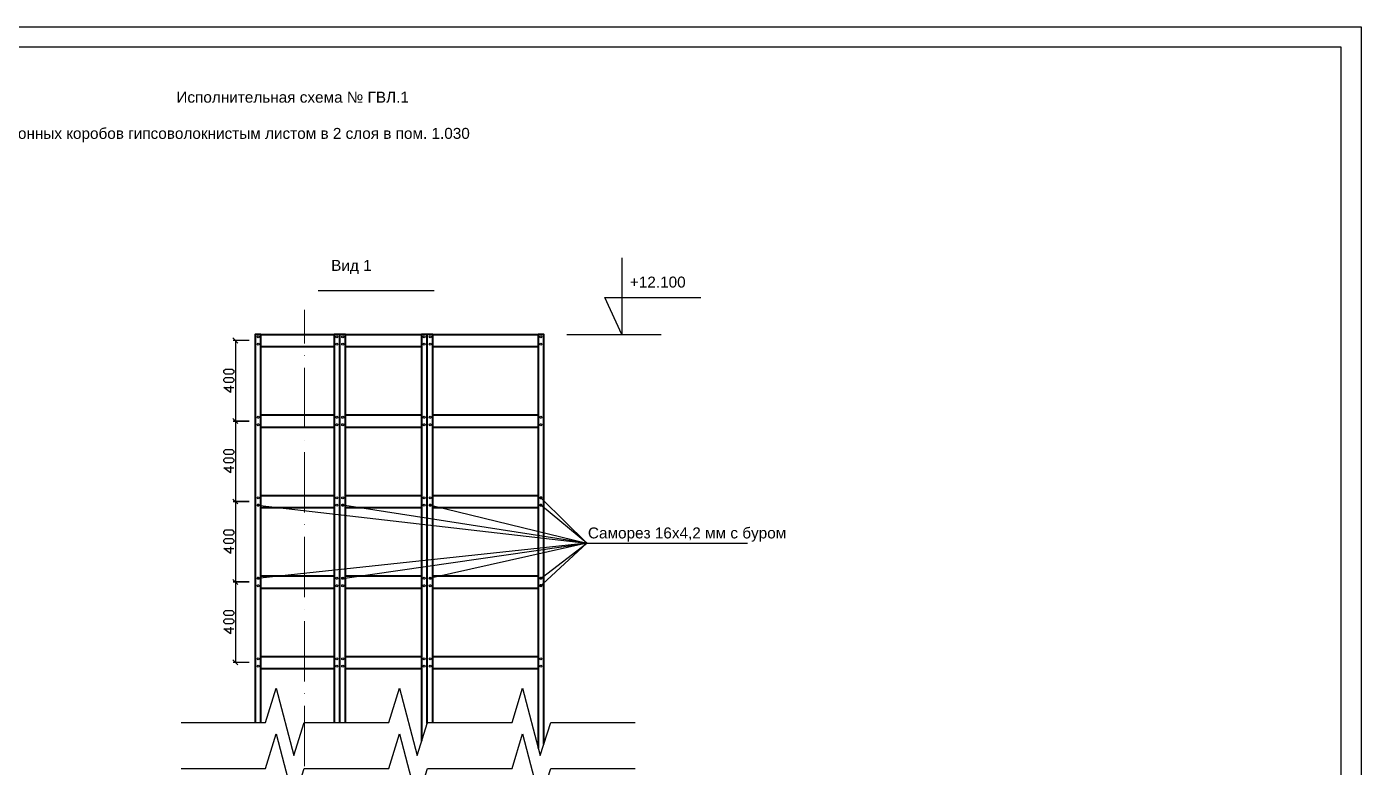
# Model space of a CAD drawing. Header units: millimetres. Extents: x 0 to 146, y 0 to 23.
# Drawn here: x 51.36 to 69.62, y 13.25 to 23.39 of the extents above; entities that cross this region are included whole.
import ezdxf

# ---------------------------------------------------------------- set-up
doc = ezdxf.new("R2010")
doc.units = ezdxf.units.MM
doc.layers.add('PDF _0', color=7, linetype='Continuous')
doc.layers.add('PDF _Текст', color=7, linetype='Continuous')
doc.layers.add('PDF _Оси-3', color=7, linetype='Continuous', true_color=0x989898)
doc.styles.add('PDF GOST Common-Identity-H', font='arial.ttf')

msp = doc.modelspace()

# ---------------------------------------------------------------- linework, layer by layer
at = {"layer": 'PDF _0', "lineweight": 25}
for points in [[(36.639, 23.385), (69.623, 23.385), (69.623, 0.063), (36.639, 0.063)], [(37.749, 23.108), (69.345, 23.108), (69.345, 0.341), (37.749, 0.341)], [(54.194, 18.656), (54.172, 18.633), (54.08, 18.633), (54.057, 18.656), (54.057, 18.679), (54.08, 18.701), (54.172, 18.701), (54.194, 18.679)], [(54.194, 18.541), (54.172, 18.518), (54.08, 18.518), (54.057, 18.541), (54.057, 18.564), (54.08, 18.587), (54.172, 18.587), (54.194, 18.564)], [(54.248, 17.956), (54.179, 18.025)], [(54.186, 17.99), (54.403, 17.99)], [(54.194, 17.554), (54.172, 17.531), (54.08, 17.531), (54.057, 17.554), (54.057, 17.577), (54.08, 17.6), (54.172, 17.6), (54.194, 17.577)], [(54.194, 17.44), (54.172, 17.417), (54.08, 17.417), (54.057, 17.44), (54.057, 17.463), (54.08, 17.486), (54.172, 17.486), (54.194, 17.463)], [(54.248, 16.855), (54.179, 16.923)], [(54.186, 16.889), (54.403, 16.889)], [(54.194, 16.453), (54.172, 16.43), (54.08, 16.43), (54.057, 16.453), (54.057, 16.476), (54.08, 16.499), (54.172, 16.499), (54.194, 16.476)], [(54.194, 16.338), (54.172, 16.316), (54.08, 16.316), (54.057, 16.338), (54.057, 16.361), (54.08, 16.384), (54.172, 16.384), (54.194, 16.361)], [(54.248, 15.753), (54.179, 15.822)], [(54.186, 15.788), (54.403, 15.788)], [(54.194, 15.352), (54.172, 15.329), (54.08, 15.329), (54.057, 15.352), (54.057, 15.375), (54.08, 15.398), (54.172, 15.398), (54.194, 15.375)], [(54.194, 15.237), (54.172, 15.214), (54.08, 15.214), (54.057, 15.237), (54.057, 15.26), (54.08, 15.283), (54.172, 15.283), (54.194, 15.26)]]:
    msp.add_lwpolyline(points, close=True, dxfattribs=at)
for points in [[(59.503, 20.221), (59.503, 19.174), (59.269, 19.678), (60.586, 19.678)], [(55.348, 19.776), (56.936, 19.776)], [(54.248, 19.057), (54.179, 19.126)], [(54.403, 19.091), (54.186, 19.091)], [(54.214, 19.091), (54.214, 17.99), (54.214, 16.889), (54.214, 15.788), (54.214, 14.687)], [(58.752, 19.174), (60.04, 19.174)], [(54.149, 18.472), (54.149, 18.38), (54.057, 18.449), (54.194, 18.449)], [(54.149, 17.371), (54.149, 17.279), (54.057, 17.348), (54.194, 17.348)], [(54.541, 16.837), (54.554, 16.835), (59.022, 16.318)], [(56.894, 16.835), (56.908, 16.832), (59.022, 16.318), (55.71, 16.834), (55.697, 16.837)], [(58.405, 16.93), (58.414, 16.92), (59.022, 16.318), (56.908, 15.844), (56.894, 15.841)], [(58.406, 15.847), (58.417, 15.855), (59.022, 16.318), (58.416, 16.821), (58.405, 16.83)], [(54.149, 16.27), (54.149, 16.178), (54.057, 16.247), (54.194, 16.247)], [(55.697, 15.84), (55.71, 15.842), (59.022, 16.318), (54.554, 15.841), (54.541, 15.84)], [(58.405, 15.747), (58.415, 15.756), (59.022, 16.318), (59.05, 16.318), (61.223, 16.318)], [(54.149, 15.168), (54.149, 15.077), (54.057, 15.146), (54.194, 15.146)], [(54.179, 14.721), (54.248, 14.652)], [(54.403, 14.687), (54.186, 14.687)], [(53.471, 13.865), (54.628, 13.865), (54.772, 14.337), (55.013, 13.412), (55.157, 13.865), (56.314, 13.865), (56.458, 14.337), (56.7, 13.412), (56.843, 13.865), (58.001, 13.865), (58.144, 14.337), (58.386, 13.412), (58.53, 13.865), (59.687, 13.865)], [(53.471, 13.236), (54.628, 13.236), (54.772, 13.708), (55.013, 12.783), (55.157, 13.236), (56.314, 13.236), (56.458, 13.708), (56.7, 12.783), (56.843, 13.236), (58.001, 13.236), (58.144, 13.708), (58.386, 12.783), (58.53, 13.236), (59.687, 13.236)]]:
    msp.add_lwpolyline(points, dxfattribs=at)
at = {"layer": 'PDF _0', "color": 1, "lineweight": 40}
for points in [[(54.563, 13.865), (54.563, 19.174), (54.486, 19.174), (54.486, 13.865)], [(55.719, 13.865), (55.719, 19.174), (55.565, 19.174), (55.565, 13.865)], [(55.642, 13.865), (55.642, 19.174)], [(56.917, 13.865), (56.917, 19.174), (56.762, 19.174), (56.762, 13.61)], [(56.839, 13.853), (56.839, 19.174)], [(58.436, 13.57), (58.436, 19.174), (58.359, 19.174), (58.359, 13.515)]]:
    msp.add_lwpolyline(points, dxfattribs=at)
at = {"layer": 'PDF _0', "color": 5, "lineweight": 40}
for points in [[(54.563, 19.174), (55.565, 19.174)], [(54.563, 19.009), (55.565, 19.009)], [(55.719, 19.174), (56.762, 19.174)], [(55.719, 19.009), (56.762, 19.009)], [(56.917, 19.174), (58.359, 19.174)], [(56.917, 19.009), (58.359, 19.009)], [(54.563, 18.073), (55.565, 18.073)], [(54.563, 17.908), (55.565, 17.908)], [(55.719, 18.073), (56.762, 18.073)], [(55.719, 17.908), (56.762, 17.908)], [(56.917, 18.073), (58.359, 18.073)], [(56.917, 17.908), (58.359, 17.908)], [(54.563, 16.972), (55.565, 16.972)], [(54.563, 16.806), (55.565, 16.806)], [(55.719, 16.972), (56.762, 16.972)], [(55.719, 16.806), (56.762, 16.806)], [(56.917, 16.972), (58.359, 16.972)], [(56.917, 16.806), (58.359, 16.806)], [(54.563, 15.87), (55.565, 15.87)], [(55.719, 15.87), (56.762, 15.87)], [(56.917, 15.87), (58.359, 15.87)], [(54.563, 15.705), (55.565, 15.705)], [(55.719, 15.705), (56.762, 15.705)], [(56.917, 15.705), (58.359, 15.705)], [(54.563, 14.769), (55.565, 14.769)], [(55.719, 14.769), (56.762, 14.769)], [(56.917, 14.769), (58.359, 14.769)], [(54.563, 14.604), (55.565, 14.604)], [(55.719, 14.604), (56.762, 14.604)], [(56.917, 14.604), (58.359, 14.604)]]:
    msp.add_lwpolyline(points, dxfattribs=at)
at = {"layer": 'PDF _0', "lineweight": 0}
for points in [[(54.515, 16.845), (54.513, 16.84), (54.527, 16.839)], [(54.513, 16.84), (54.514, 16.835), (54.527, 16.839)], [(54.514, 16.835), (54.515, 16.831), (54.527, 16.839)], [(54.518, 16.849), (54.515, 16.845), (54.527, 16.839)], [(54.515, 16.831), (54.519, 16.828), (54.527, 16.839)], [(54.521, 16.851), (54.518, 16.849), (54.527, 16.839)], [(54.519, 16.828), (54.523, 16.825), (54.527, 16.839)], [(54.526, 16.852), (54.521, 16.851), (54.527, 16.839)], [(54.523, 16.825), (54.528, 16.825), (54.527, 16.839)], [(54.531, 16.852), (54.526, 16.852), (54.527, 16.839)], [(54.535, 16.85), (54.531, 16.852), (54.527, 16.839)], [(54.538, 16.846), (54.535, 16.85), (54.527, 16.839)], [(54.54, 16.842), (54.538, 16.846), (54.527, 16.839)], [(54.541, 16.837), (54.54, 16.842), (54.527, 16.839)], [(54.528, 16.825), (54.532, 16.826), (54.527, 16.839)], [(54.532, 16.826), (54.536, 16.829), (54.527, 16.839)], [(54.536, 16.829), (54.539, 16.832), (54.527, 16.839)], [(54.539, 16.832), (54.541, 16.837), (54.527, 16.839)], [(55.671, 16.845), (55.67, 16.841), (55.683, 16.839)], [(55.67, 16.841), (55.67, 16.836), (55.683, 16.839)], [(55.67, 16.836), (55.671, 16.832), (55.683, 16.839)], [(55.674, 16.849), (55.671, 16.845), (55.683, 16.839)], [(55.671, 16.832), (55.675, 16.828), (55.683, 16.839)], [(55.678, 16.852), (55.674, 16.849), (55.683, 16.839)], [(55.675, 16.828), (55.679, 16.826), (55.683, 16.839)], [(55.683, 16.852), (55.678, 16.852), (55.683, 16.839)], [(55.679, 16.826), (55.683, 16.825), (55.683, 16.839)], [(55.692, 16.849), (55.688, 16.852), (55.683, 16.839)], [(55.688, 16.852), (55.683, 16.852), (55.683, 16.839)], [(55.695, 16.846), (55.692, 16.849), (55.683, 16.839)], [(55.697, 16.841), (55.695, 16.846), (55.683, 16.839)], [(55.697, 16.837), (55.697, 16.841), (55.683, 16.839)], [(55.683, 16.825), (55.688, 16.826), (55.683, 16.839)], [(55.688, 16.826), (55.692, 16.828), (55.683, 16.839)], [(55.692, 16.828), (55.695, 16.832), (55.683, 16.839)], [(55.695, 16.832), (55.697, 16.837), (55.683, 16.839)], [(56.869, 16.846), (56.867, 16.842), (56.881, 16.839)], [(56.867, 16.842), (56.867, 16.837), (56.881, 16.839)], [(56.867, 16.837), (56.868, 16.833), (56.881, 16.839)], [(56.868, 16.833), (56.871, 16.829), (56.881, 16.839)], [(56.873, 16.85), (56.869, 16.846), (56.881, 16.839)], [(56.871, 16.829), (56.875, 16.826), (56.881, 16.839)], [(56.877, 16.852), (56.873, 16.85), (56.881, 16.839)], [(56.875, 16.826), (56.88, 16.825), (56.881, 16.839)], [(56.882, 16.852), (56.877, 16.852), (56.881, 16.839)], [(56.88, 16.825), (56.885, 16.825), (56.881, 16.839)], [(56.886, 16.851), (56.882, 16.852), (56.881, 16.839)], [(56.89, 16.849), (56.886, 16.851), (56.881, 16.839)], [(56.893, 16.845), (56.89, 16.849), (56.881, 16.839)], [(56.894, 16.84), (56.893, 16.845), (56.881, 16.839)], [(56.894, 16.835), (56.894, 16.84), (56.881, 16.839)], [(56.885, 16.825), (56.889, 16.828), (56.881, 16.839)], [(56.889, 16.828), (56.892, 16.831), (56.881, 16.839)], [(56.892, 16.831), (56.894, 16.835), (56.881, 16.839)], [(58.382, 16.945), (58.381, 16.941), (58.395, 16.939)], [(58.381, 16.941), (58.382, 16.936), (58.395, 16.939)], [(58.382, 16.843), (58.381, 16.839), (58.395, 16.839)], [(58.381, 16.839), (58.382, 16.834), (58.395, 16.839)], [(58.385, 16.949), (58.382, 16.945), (58.395, 16.939)], [(58.382, 16.936), (58.384, 16.932), (58.395, 16.939)], [(58.384, 16.847), (58.382, 16.843), (58.395, 16.839)], [(58.382, 16.834), (58.384, 16.83), (58.395, 16.839)], [(58.384, 16.932), (58.387, 16.928), (58.395, 16.939)], [(58.388, 16.851), (58.384, 16.847), (58.395, 16.839)], [(58.384, 16.83), (58.388, 16.827), (58.395, 16.839)], [(58.389, 16.952), (58.385, 16.949), (58.395, 16.939)], [(58.387, 16.928), (58.391, 16.926), (58.395, 16.939)], [(58.392, 16.852), (58.388, 16.851), (58.395, 16.839)], [(58.388, 16.827), (58.393, 16.825), (58.395, 16.839)], [(58.394, 16.953), (58.389, 16.952), (58.395, 16.939)], [(58.391, 16.926), (58.396, 16.926), (58.395, 16.939)], [(58.397, 16.852), (58.392, 16.852), (58.395, 16.839)], [(58.393, 16.825), (58.397, 16.825), (58.395, 16.839)], [(58.398, 16.953), (58.394, 16.953), (58.395, 16.939)], [(58.403, 16.951), (58.398, 16.953), (58.395, 16.939)], [(58.406, 16.947), (58.403, 16.951), (58.395, 16.939)], [(58.408, 16.943), (58.406, 16.947), (58.395, 16.939)], [(58.409, 16.938), (58.408, 16.943), (58.395, 16.939)], [(58.405, 16.93), (58.407, 16.934), (58.395, 16.939)], [(58.407, 16.934), (58.409, 16.938), (58.395, 16.939)], [(58.396, 16.926), (58.401, 16.927), (58.395, 16.939)], [(58.401, 16.927), (58.405, 16.93), (58.395, 16.939)], [(58.402, 16.851), (58.397, 16.852), (58.395, 16.839)], [(58.405, 16.848), (58.402, 16.851), (58.395, 16.839)], [(58.408, 16.843), (58.405, 16.848), (58.395, 16.839)], [(58.409, 16.839), (58.408, 16.843), (58.395, 16.839)], [(58.405, 16.83), (58.408, 16.834), (58.395, 16.839)], [(58.408, 16.834), (58.409, 16.839), (58.395, 16.839)], [(58.397, 16.825), (58.402, 16.827), (58.395, 16.839)], [(58.402, 16.827), (58.405, 16.83), (58.395, 16.839)], [(54.514, 15.842), (54.513, 15.837), (54.527, 15.838)], [(54.513, 15.837), (54.515, 15.832), (54.527, 15.838)], [(54.516, 15.846), (54.514, 15.842), (54.527, 15.838)], [(54.515, 15.832), (54.517, 15.828), (54.527, 15.838)], [(54.519, 15.849), (54.516, 15.846), (54.527, 15.838)], [(54.517, 15.828), (54.521, 15.826), (54.527, 15.838)], [(54.523, 15.852), (54.519, 15.849), (54.527, 15.838)], [(54.521, 15.826), (54.526, 15.825), (54.527, 15.838)], [(54.528, 15.852), (54.523, 15.852), (54.527, 15.838)], [(54.526, 15.825), (54.531, 15.825), (54.527, 15.838)], [(54.533, 15.851), (54.528, 15.852), (54.527, 15.838)], [(54.537, 15.848), (54.533, 15.851), (54.527, 15.838)], [(54.539, 15.844), (54.537, 15.848), (54.527, 15.838)], [(54.541, 15.84), (54.539, 15.844), (54.527, 15.838)], [(54.54, 15.835), (54.541, 15.84), (54.527, 15.838)], [(54.531, 15.825), (54.535, 15.827), (54.527, 15.838)], [(54.535, 15.827), (54.538, 15.831), (54.527, 15.838)], [(54.538, 15.831), (54.54, 15.835), (54.527, 15.838)], [(55.672, 15.846), (55.67, 15.841), (55.683, 15.838)], [(55.67, 15.841), (55.67, 15.836), (55.683, 15.838)], [(55.67, 15.836), (55.671, 15.832), (55.683, 15.838)], [(55.671, 15.832), (55.674, 15.828), (55.683, 15.838)], [(55.675, 15.849), (55.672, 15.846), (55.683, 15.838)], [(55.674, 15.828), (55.678, 15.826), (55.683, 15.838)], [(55.679, 15.851), (55.675, 15.849), (55.683, 15.838)], [(55.678, 15.826), (55.683, 15.825), (55.683, 15.838)], [(55.684, 15.852), (55.679, 15.851), (55.683, 15.838)], [(55.688, 15.851), (55.684, 15.852), (55.683, 15.838)], [(55.692, 15.849), (55.688, 15.851), (55.683, 15.838)], [(55.695, 15.845), (55.692, 15.849), (55.683, 15.838)], [(55.697, 15.84), (55.695, 15.845), (55.683, 15.838)], [(55.697, 15.835), (55.697, 15.84), (55.683, 15.838)], [(55.683, 15.825), (55.688, 15.825), (55.683, 15.838)], [(55.688, 15.825), (55.692, 15.827), (55.683, 15.838)], [(55.692, 15.827), (55.695, 15.831), (55.683, 15.838)], [(55.695, 15.831), (55.697, 15.835), (55.683, 15.838)], [(56.869, 15.845), (56.867, 15.84), (56.881, 15.838)], [(56.867, 15.84), (56.867, 15.835), (56.881, 15.838)], [(56.867, 15.835), (56.869, 15.831), (56.881, 15.838)], [(56.871, 15.848), (56.869, 15.845), (56.881, 15.838)], [(56.869, 15.831), (56.872, 15.827), (56.881, 15.838)], [(56.875, 15.851), (56.871, 15.848), (56.881, 15.838)], [(56.872, 15.827), (56.877, 15.825), (56.881, 15.838)], [(56.88, 15.852), (56.875, 15.851), (56.881, 15.838)], [(56.877, 15.825), (56.881, 15.825), (56.881, 15.838)], [(56.885, 15.851), (56.88, 15.852), (56.881, 15.838)], [(56.889, 15.849), (56.885, 15.851), (56.881, 15.838)], [(56.892, 15.846), (56.889, 15.849), (56.881, 15.838)], [(56.894, 15.841), (56.892, 15.846), (56.881, 15.838)], [(56.894, 15.837), (56.894, 15.841), (56.881, 15.838)], [(56.881, 15.825), (56.886, 15.826), (56.881, 15.838)], [(56.886, 15.826), (56.89, 15.828), (56.881, 15.838)], [(56.89, 15.828), (56.893, 15.832), (56.881, 15.838)], [(56.893, 15.832), (56.894, 15.837), (56.881, 15.838)], [(58.382, 15.844), (58.381, 15.839), (58.395, 15.838)], [(58.381, 15.839), (58.382, 15.834), (58.395, 15.838)], [(58.382, 15.742), (58.381, 15.737), (58.395, 15.737)], [(58.381, 15.737), (58.382, 15.732), (58.395, 15.737)], [(58.385, 15.848), (58.382, 15.844), (58.395, 15.838)], [(58.382, 15.834), (58.384, 15.83), (58.395, 15.838)], [(58.384, 15.746), (58.382, 15.742), (58.395, 15.737)], [(58.382, 15.732), (58.385, 15.728), (58.395, 15.737)], [(58.384, 15.83), (58.387, 15.827), (58.395, 15.838)], [(58.387, 15.749), (58.384, 15.746), (58.395, 15.737)], [(58.389, 15.851), (58.385, 15.848), (58.395, 15.838)], [(58.385, 15.728), (58.389, 15.725), (58.395, 15.737)], [(58.387, 15.827), (58.392, 15.825), (58.395, 15.838)], [(58.392, 15.751), (58.387, 15.749), (58.395, 15.737)], [(58.393, 15.852), (58.389, 15.851), (58.395, 15.838)], [(58.389, 15.725), (58.393, 15.724), (58.395, 15.737)], [(58.392, 15.825), (58.397, 15.825), (58.395, 15.838)], [(58.397, 15.751), (58.392, 15.751), (58.395, 15.737)], [(58.398, 15.852), (58.393, 15.852), (58.395, 15.838)], [(58.393, 15.724), (58.398, 15.724), (58.395, 15.737)], [(58.402, 15.85), (58.398, 15.852), (58.395, 15.838)], [(58.406, 15.847), (58.402, 15.85), (58.395, 15.838)], [(58.408, 15.842), (58.406, 15.847), (58.395, 15.838)], [(58.409, 15.838), (58.408, 15.842), (58.395, 15.838)], [(58.397, 15.825), (58.401, 15.826), (58.395, 15.838)], [(58.401, 15.826), (58.405, 15.829), (58.395, 15.838)], [(58.405, 15.829), (58.408, 15.833), (58.395, 15.838)], [(58.408, 15.833), (58.409, 15.838), (58.395, 15.838)], [(58.401, 15.75), (58.397, 15.751), (58.395, 15.737)], [(58.405, 15.747), (58.401, 15.75), (58.395, 15.737)], [(58.408, 15.743), (58.405, 15.747), (58.395, 15.737)], [(58.409, 15.738), (58.408, 15.743), (58.395, 15.737)], [(58.408, 15.733), (58.409, 15.738), (58.395, 15.737)], [(58.398, 15.724), (58.402, 15.726), (58.395, 15.737)], [(58.402, 15.726), (58.406, 15.729), (58.395, 15.737)], [(58.406, 15.729), (58.408, 15.733), (58.395, 15.737)]]:
    msp.add_lwpolyline(points, close=True, dxfattribs=at)
at = {"layer": 'PDF _0', "lineweight": 25}
for centre in [(54.527, 19.142), (54.527, 19.041), (55.601, 19.142), (55.601, 19.041), (55.683, 19.142), (55.683, 19.041), (56.798, 19.142), (56.798, 19.041), (56.881, 19.142), (56.881, 19.041), (58.395, 19.142), (58.395, 19.041), (54.527, 18.041), (54.527, 17.94), (55.601, 18.041), (55.601, 17.94), (55.683, 18.041), (55.683, 17.94), (56.798, 18.041), (56.798, 17.94), (56.881, 18.041), (56.881, 17.94), (58.395, 18.041), (58.395, 17.94), (54.527, 16.939), (54.527, 16.839), (55.601, 16.939), (55.601, 16.839), (55.683, 16.939), (55.683, 16.839), (56.798, 16.939), (56.798, 16.839), (56.881, 16.939), (56.881, 16.839), (58.395, 16.939), (58.395, 16.839), (54.527, 15.838), (54.527, 15.737), (55.601, 15.838), (55.601, 15.737), (55.683, 15.838), (55.683, 15.737), (56.798, 15.838), (56.798, 15.737), (56.881, 15.838), (56.881, 15.737), (58.395, 15.838), (58.395, 15.737), (54.527, 14.737), (54.527, 14.636), (55.601, 14.737), (55.601, 14.636), (55.683, 14.737), (55.683, 14.636), (56.798, 14.737), (56.798, 14.636), (56.881, 14.737), (56.881, 14.636), (58.395, 14.737), (58.395, 14.636)]:
    msp.add_circle(centre, 0.0138, dxfattribs=at)
at = {"layer": 'PDF _0', "lineweight": 25, "transparency": 33554559}
for points in [[(54.515, 16.845), (54.513, 16.84), (54.527, 16.839)], [(54.513, 16.84), (54.514, 16.835), (54.527, 16.839)], [(54.514, 16.835), (54.515, 16.831), (54.527, 16.839)], [(54.518, 16.849), (54.515, 16.845), (54.527, 16.839)], [(54.515, 16.831), (54.519, 16.828), (54.527, 16.839)], [(54.521, 16.851), (54.518, 16.849), (54.527, 16.839)], [(54.519, 16.828), (54.523, 16.825), (54.527, 16.839)], [(54.526, 16.852), (54.521, 16.851), (54.527, 16.839)], [(54.523, 16.825), (54.528, 16.825), (54.527, 16.839)], [(54.531, 16.852), (54.526, 16.852), (54.527, 16.839)], [(54.535, 16.85), (54.531, 16.852), (54.527, 16.839)], [(54.538, 16.846), (54.535, 16.85), (54.527, 16.839)], [(54.54, 16.842), (54.538, 16.846), (54.527, 16.839)], [(54.541, 16.837), (54.54, 16.842), (54.527, 16.839)], [(54.528, 16.825), (54.532, 16.826), (54.527, 16.839)], [(54.532, 16.826), (54.536, 16.829), (54.527, 16.839)], [(54.536, 16.829), (54.539, 16.832), (54.527, 16.839)], [(54.539, 16.832), (54.541, 16.837), (54.527, 16.839)], [(55.671, 16.845), (55.67, 16.841), (55.683, 16.839)], [(55.67, 16.841), (55.67, 16.836), (55.683, 16.839)], [(55.67, 16.836), (55.671, 16.832), (55.683, 16.839)], [(55.674, 16.849), (55.671, 16.845), (55.683, 16.839)], [(55.671, 16.832), (55.675, 16.828), (55.683, 16.839)], [(55.678, 16.852), (55.674, 16.849), (55.683, 16.839)], [(55.675, 16.828), (55.679, 16.826), (55.683, 16.839)], [(55.683, 16.852), (55.678, 16.852), (55.683, 16.839)], [(55.679, 16.826), (55.683, 16.825), (55.683, 16.839)], [(55.692, 16.849), (55.688, 16.852), (55.683, 16.839)], [(55.688, 16.852), (55.683, 16.852), (55.683, 16.839)], [(55.695, 16.846), (55.692, 16.849), (55.683, 16.839)], [(55.697, 16.841), (55.695, 16.846), (55.683, 16.839)], [(55.697, 16.837), (55.697, 16.841), (55.683, 16.839)], [(55.683, 16.825), (55.688, 16.826), (55.683, 16.839)], [(55.688, 16.826), (55.692, 16.828), (55.683, 16.839)], [(55.692, 16.828), (55.695, 16.832), (55.683, 16.839)], [(55.695, 16.832), (55.697, 16.837), (55.683, 16.839)], [(56.869, 16.846), (56.867, 16.842), (56.881, 16.839)], [(56.867, 16.842), (56.867, 16.837), (56.881, 16.839)], [(56.867, 16.837), (56.868, 16.833), (56.881, 16.839)], [(56.868, 16.833), (56.871, 16.829), (56.881, 16.839)], [(56.873, 16.85), (56.869, 16.846), (56.881, 16.839)], [(56.871, 16.829), (56.875, 16.826), (56.881, 16.839)], [(56.877, 16.852), (56.873, 16.85), (56.881, 16.839)], [(56.875, 16.826), (56.88, 16.825), (56.881, 16.839)], [(56.882, 16.852), (56.877, 16.852), (56.881, 16.839)], [(56.88, 16.825), (56.885, 16.825), (56.881, 16.839)], [(56.886, 16.851), (56.882, 16.852), (56.881, 16.839)], [(56.89, 16.849), (56.886, 16.851), (56.881, 16.839)], [(56.893, 16.845), (56.89, 16.849), (56.881, 16.839)], [(56.894, 16.84), (56.893, 16.845), (56.881, 16.839)], [(56.894, 16.835), (56.894, 16.84), (56.881, 16.839)], [(56.885, 16.825), (56.889, 16.828), (56.881, 16.839)], [(56.889, 16.828), (56.892, 16.831), (56.881, 16.839)], [(56.892, 16.831), (56.894, 16.835), (56.881, 16.839)], [(58.382, 16.945), (58.381, 16.941), (58.395, 16.939)], [(58.381, 16.941), (58.382, 16.936), (58.395, 16.939)], [(58.382, 16.843), (58.381, 16.839), (58.395, 16.839)], [(58.381, 16.839), (58.382, 16.834), (58.395, 16.839)], [(58.385, 16.949), (58.382, 16.945), (58.395, 16.939)], [(58.382, 16.936), (58.384, 16.932), (58.395, 16.939)], [(58.384, 16.847), (58.382, 16.843), (58.395, 16.839)], [(58.382, 16.834), (58.384, 16.83), (58.395, 16.839)], [(58.384, 16.932), (58.387, 16.928), (58.395, 16.939)], [(58.388, 16.851), (58.384, 16.847), (58.395, 16.839)], [(58.384, 16.83), (58.388, 16.827), (58.395, 16.839)], [(58.389, 16.952), (58.385, 16.949), (58.395, 16.939)], [(58.387, 16.928), (58.391, 16.926), (58.395, 16.939)], [(58.392, 16.852), (58.388, 16.851), (58.395, 16.839)], [(58.388, 16.827), (58.393, 16.825), (58.395, 16.839)], [(58.394, 16.953), (58.389, 16.952), (58.395, 16.939)], [(58.391, 16.926), (58.396, 16.926), (58.395, 16.939)], [(58.397, 16.852), (58.392, 16.852), (58.395, 16.839)], [(58.393, 16.825), (58.397, 16.825), (58.395, 16.839)], [(58.398, 16.953), (58.394, 16.953), (58.395, 16.939)], [(58.403, 16.951), (58.398, 16.953), (58.395, 16.939)], [(58.406, 16.947), (58.403, 16.951), (58.395, 16.939)], [(58.408, 16.943), (58.406, 16.947), (58.395, 16.939)], [(58.409, 16.938), (58.408, 16.943), (58.395, 16.939)], [(58.405, 16.93), (58.407, 16.934), (58.395, 16.939)], [(58.407, 16.934), (58.409, 16.938), (58.395, 16.939)], [(58.396, 16.926), (58.401, 16.927), (58.395, 16.939)], [(58.401, 16.927), (58.405, 16.93), (58.395, 16.939)], [(58.402, 16.851), (58.397, 16.852), (58.395, 16.839)], [(58.405, 16.848), (58.402, 16.851), (58.395, 16.839)], [(58.408, 16.843), (58.405, 16.848), (58.395, 16.839)], [(58.409, 16.839), (58.408, 16.843), (58.395, 16.839)], [(58.405, 16.83), (58.408, 16.834), (58.395, 16.839)], [(58.408, 16.834), (58.409, 16.839), (58.395, 16.839)], [(58.397, 16.825), (58.402, 16.827), (58.395, 16.839)], [(58.402, 16.827), (58.405, 16.83), (58.395, 16.839)], [(54.514, 15.842), (54.513, 15.837), (54.527, 15.838)], [(54.513, 15.837), (54.515, 15.832), (54.527, 15.838)], [(54.516, 15.846), (54.514, 15.842), (54.527, 15.838)], [(54.515, 15.832), (54.517, 15.828), (54.527, 15.838)], [(54.519, 15.849), (54.516, 15.846), (54.527, 15.838)], [(54.517, 15.828), (54.521, 15.826), (54.527, 15.838)], [(54.523, 15.852), (54.519, 15.849), (54.527, 15.838)], [(54.521, 15.826), (54.526, 15.825), (54.527, 15.838)], [(54.528, 15.852), (54.523, 15.852), (54.527, 15.838)], [(54.526, 15.825), (54.531, 15.825), (54.527, 15.838)], [(54.533, 15.851), (54.528, 15.852), (54.527, 15.838)], [(54.537, 15.848), (54.533, 15.851), (54.527, 15.838)], [(54.539, 15.844), (54.537, 15.848), (54.527, 15.838)], [(54.541, 15.84), (54.539, 15.844), (54.527, 15.838)], [(54.54, 15.835), (54.541, 15.84), (54.527, 15.838)], [(54.531, 15.825), (54.535, 15.827), (54.527, 15.838)], [(54.535, 15.827), (54.538, 15.831), (54.527, 15.838)], [(54.538, 15.831), (54.54, 15.835), (54.527, 15.838)], [(55.672, 15.846), (55.67, 15.841), (55.683, 15.838)], [(55.67, 15.841), (55.67, 15.836), (55.683, 15.838)], [(55.67, 15.836), (55.671, 15.832), (55.683, 15.838)], [(55.671, 15.832), (55.674, 15.828), (55.683, 15.838)], [(55.675, 15.849), (55.672, 15.846), (55.683, 15.838)], [(55.674, 15.828), (55.678, 15.826), (55.683, 15.838)], [(55.679, 15.851), (55.675, 15.849), (55.683, 15.838)], [(55.678, 15.826), (55.683, 15.825), (55.683, 15.838)], [(55.684, 15.852), (55.679, 15.851), (55.683, 15.838)], [(55.688, 15.851), (55.684, 15.852), (55.683, 15.838)], [(55.692, 15.849), (55.688, 15.851), (55.683, 15.838)], [(55.695, 15.845), (55.692, 15.849), (55.683, 15.838)], [(55.697, 15.84), (55.695, 15.845), (55.683, 15.838)], [(55.697, 15.835), (55.697, 15.84), (55.683, 15.838)], [(55.683, 15.825), (55.688, 15.825), (55.683, 15.838)], [(55.688, 15.825), (55.692, 15.827), (55.683, 15.838)], [(55.692, 15.827), (55.695, 15.831), (55.683, 15.838)], [(55.695, 15.831), (55.697, 15.835), (55.683, 15.838)], [(56.869, 15.845), (56.867, 15.84), (56.881, 15.838)], [(56.867, 15.84), (56.867, 15.835), (56.881, 15.838)], [(56.867, 15.835), (56.869, 15.831), (56.881, 15.838)], [(56.871, 15.848), (56.869, 15.845), (56.881, 15.838)], [(56.869, 15.831), (56.872, 15.827), (56.881, 15.838)], [(56.875, 15.851), (56.871, 15.848), (56.881, 15.838)], [(56.872, 15.827), (56.877, 15.825), (56.881, 15.838)], [(56.88, 15.852), (56.875, 15.851), (56.881, 15.838)], [(56.877, 15.825), (56.881, 15.825), (56.881, 15.838)], [(56.885, 15.851), (56.88, 15.852), (56.881, 15.838)], [(56.889, 15.849), (56.885, 15.851), (56.881, 15.838)], [(56.892, 15.846), (56.889, 15.849), (56.881, 15.838)], [(56.894, 15.841), (56.892, 15.846), (56.881, 15.838)], [(56.894, 15.837), (56.894, 15.841), (56.881, 15.838)], [(56.881, 15.825), (56.886, 15.826), (56.881, 15.838)], [(56.886, 15.826), (56.89, 15.828), (56.881, 15.838)], [(56.89, 15.828), (56.893, 15.832), (56.881, 15.838)], [(56.893, 15.832), (56.894, 15.837), (56.881, 15.838)], [(58.382, 15.844), (58.381, 15.839), (58.395, 15.838)], [(58.381, 15.839), (58.382, 15.834), (58.395, 15.838)], [(58.382, 15.742), (58.381, 15.737), (58.395, 15.737)], [(58.381, 15.737), (58.382, 15.732), (58.395, 15.737)], [(58.385, 15.848), (58.382, 15.844), (58.395, 15.838)], [(58.382, 15.834), (58.384, 15.83), (58.395, 15.838)], [(58.384, 15.746), (58.382, 15.742), (58.395, 15.737)], [(58.382, 15.732), (58.385, 15.728), (58.395, 15.737)], [(58.384, 15.83), (58.387, 15.827), (58.395, 15.838)], [(58.387, 15.749), (58.384, 15.746), (58.395, 15.737)], [(58.389, 15.851), (58.385, 15.848), (58.395, 15.838)], [(58.385, 15.728), (58.389, 15.725), (58.395, 15.737)], [(58.387, 15.827), (58.392, 15.825), (58.395, 15.838)], [(58.392, 15.751), (58.387, 15.749), (58.395, 15.737)], [(58.393, 15.852), (58.389, 15.851), (58.395, 15.838)], [(58.389, 15.725), (58.393, 15.724), (58.395, 15.737)], [(58.392, 15.825), (58.397, 15.825), (58.395, 15.838)], [(58.397, 15.751), (58.392, 15.751), (58.395, 15.737)], [(58.398, 15.852), (58.393, 15.852), (58.395, 15.838)], [(58.393, 15.724), (58.398, 15.724), (58.395, 15.737)], [(58.402, 15.85), (58.398, 15.852), (58.395, 15.838)], [(58.406, 15.847), (58.402, 15.85), (58.395, 15.838)], [(58.408, 15.842), (58.406, 15.847), (58.395, 15.838)], [(58.409, 15.838), (58.408, 15.842), (58.395, 15.838)], [(58.397, 15.825), (58.401, 15.826), (58.395, 15.838)], [(58.401, 15.826), (58.405, 15.829), (58.395, 15.838)], [(58.405, 15.829), (58.408, 15.833), (58.395, 15.838)], [(58.408, 15.833), (58.409, 15.838), (58.395, 15.838)], [(58.401, 15.75), (58.397, 15.751), (58.395, 15.737)], [(58.405, 15.747), (58.401, 15.75), (58.395, 15.737)], [(58.408, 15.743), (58.405, 15.747), (58.395, 15.737)], [(58.409, 15.738), (58.408, 15.743), (58.395, 15.737)], [(58.408, 15.733), (58.409, 15.738), (58.395, 15.737)], [(58.398, 15.724), (58.402, 15.726), (58.395, 15.737)], [(58.402, 15.726), (58.406, 15.729), (58.395, 15.737)], [(58.406, 15.729), (58.408, 15.733), (58.395, 15.737)]]:
    msp.add_solid(points, dxfattribs=at)
at = {"layer": 'PDF _Оси-3', "lineweight": 9}
for points in [[(55.16, 19.049), (55.16, 19.512)], [(55.16, 17.893), (55.16, 18.719)], [(55.16, 16.737), (55.16, 17.563)], [(55.16, 15.58), (55.16, 16.406)], [(55.16, 14.424), (55.16, 15.25)], [(55.16, 13.268), (55.16, 14.094)]]:
    msp.add_lwpolyline(points, dxfattribs=at)
at = {"layer": 'PDF _Оси-3', "lineweight": 5}
for points in [[(55.16, 18.884), (55.162, 18.884), (55.162, 18.886), (55.16, 18.886)], [(55.16, 17.728), (55.162, 17.728), (55.162, 17.73), (55.16, 17.73)], [(55.16, 16.571), (55.162, 16.571), (55.162, 16.573), (55.16, 16.573)], [(55.16, 15.415), (55.162, 15.415), (55.162, 15.417), (55.16, 15.417)], [(55.16, 14.259), (55.162, 14.259), (55.162, 14.261), (55.16, 14.261)]]:
    msp.add_lwpolyline(points, close=True, dxfattribs=at)

# ---------------------------------------------------------------- texts
at = {"layer": 'PDF _Текст', "char_height": 0.15, "attachment_point": 4, "style": 'PDF GOST Common-Identity-H'}
for s, insert in [('Исполнительная схема № ГВЛ.1', (53.407, 22.42)), ('Зашивка вентиляционных коробов гипсоволокнистым листом в 2 слоя в пом. 1.030', (49.303, 21.903)), ('Вид 1', (55.525, 20.097)), ('+12.100', (59.613, 19.89)), ('Саморез 16x4,2 мм с буром', (59.039, 16.436))]:
    msp.add_mtext(s, dxfattribs=dict(at, insert=insert))

doc.saveas('drawing.dxf')
